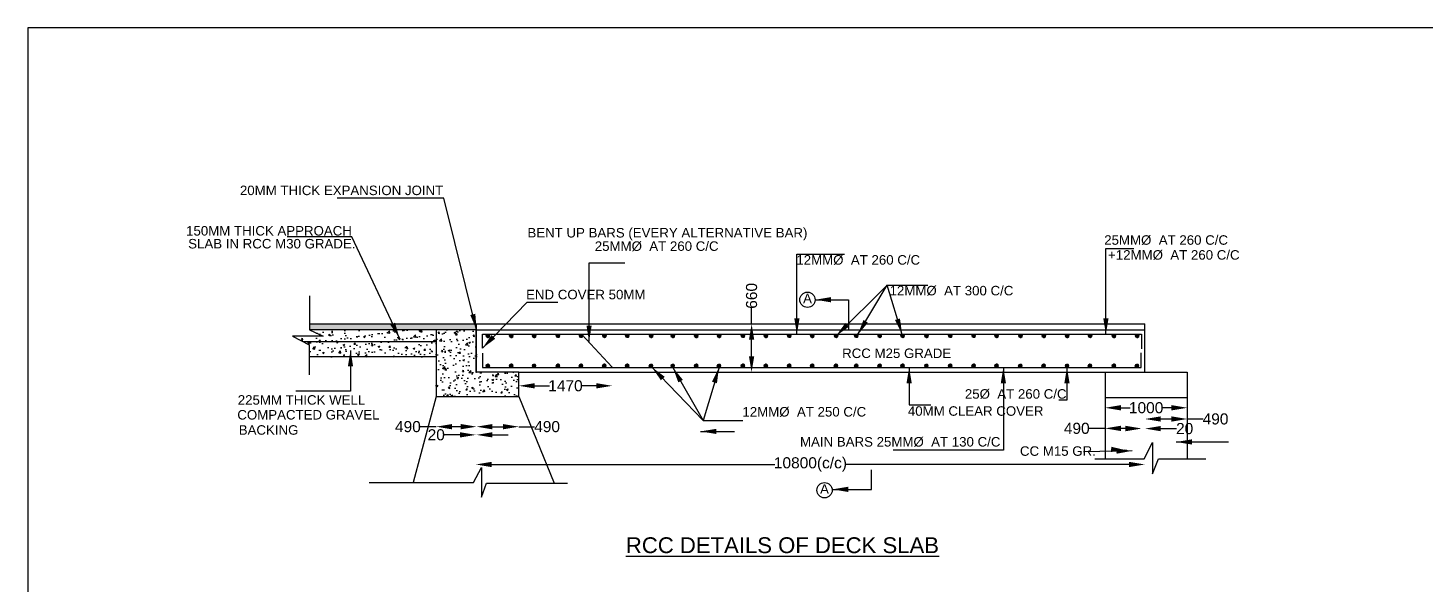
# Model space of a CAD drawing. Header units: millimetres. Extents: x 65995 to 79554, y 3196 to 12413.
# Drawn here: x 65996 to 74833, y 8896 to 12413 of the extents above; entities that cross this region are included whole.
import ezdxf

# ---------------------------------------------------------------- set-up
doc = ezdxf.new("R2010")
doc.units = ezdxf.units.MM
doc.header["$MEASUREMENT"] = 0
doc.layers.add('DRAWING', color=7, linetype='Continuous')
doc.layers.add('TEXT', color=7, linetype='Continuous')
doc.styles.get("Standard").update_dxf_attribs({"font": 'arial.ttf'})
doc.dimstyles.get("Standard").update_dxf_attribs({"dimtxt": 70, "dimasz": 100, "dimexe": 0.18, "dimexo": 0.0625, "dimgap": 0.09, "dimtad": 0, "dimdec": 0, "dimzin": 0, "dimdsep": 46, "dimtxsty": 'Standard', "dimcen": 0.09, "dimse1": 1, "dimse2": 1, "dimadec": 0, "dimazin": 0, "dimtfac": 1, "dimtdec": 0, "dimtofl": 0, "dimtmove": 0, "dimatfit": 3, "dimfxl": 1, "dimtolj": 1, "dimtzin": 0, "dimarcsym": 0})
pattern_1 = [(50.1412, (0, 0), (110.63112, -9.4043), [11.56564, -127.222]), (355.1412, (0, 0), (-21.68243, 115.94133), [9.25251, -101.7776]), (100.5926, (9.22, -0.78), (88.94877, 106.53697), [9.82928, -108.12207]), (46.3254, (-0.08, 30.84), (164.64004, -25.11877), [17.34846, -190.833]), (96.7768, (13.64, 28.75), (143.7623, 150.572), [14.7439, -162.18308]), (351.3254, (-0.08, 30.84), (143.76217, 150.5721), [13.87876, -152.6664]), (21.1412, (15.36, 23.17), (92.20087, -61.86022), [11.56564, -127.222]), (326.1412, (15.36, 23.17), (37.24559, 111.91643), [9.25251, -101.7776]), (71.5926, (23.05, 18.01), (129.4465, 50.05611), [9.82928, -108.12207]), (37.6412, (0, 0), (1.748634, 51.339525), [0, -100.543937, 0, -103.31969, 0, -102.163126]), (7.6412, (0, 0), (40.41754, 60.921428), [0, -58.907644, 0, -98.23081, 0, -38.937644]), (327.6412, (-34.39, -0.085), (82.328275, -3.275268), [0, -38.55212, 0, -120.282624, 0, -159.60579]), (317.6412, (-49.81, -0.12), (89.89394, 15.658626), [0, -50.11776, 0, -79.88, 0, -113.34324])]

# ---------------------------------------------------------------- blocks, each defined once
blk = doc.blocks.new('*D4')
at = {"layer": 'Defpoints', "color": 0, "transparency": 16777216}
for p in [(70570.2, 10544.3), (70570.2, 10544.3), (70570.2, 10240)]:
    blk.add_point(p, dxfattribs=at)
at = {"layer": 'DRAWING', "color": 0, "lineweight": -2, "transparency": 16777216}
for p, q in [((70570.2, 10544.3), (70570.2, 10644.3)), ((70570.2, 10340), (70570.2, 10444.3))]:
    blk.add_line(p, q, dxfattribs=at)
at = {"layer": 'DRAWING', "color": 0, "transparency": 16777216}
for points in [[(70553.5, 10444.3), (70586.8, 10444.3), (70570.2, 10544.3)], [(70553.5, 10340), (70586.8, 10340), (70570.2, 10240)]]:
    blk.add_solid(points, dxfattribs=at)
at = {"layer": 'DRAWING', "color": 0, "transparency": 16777216, "insert": (70570.2, 10721.8), "char_height": 70, "attachment_point": 5, "rotation": 90}
blk.add_mtext('\\A1;660', dxfattribs=at)
blk = doc.blocks.new('*D5')
at = {"layer": 'Defpoints', "color": 0, "transparency": 16777216}
for p in [(69688.5, 10271.4), (69098.9, 10163.6), (69688.5, 10153.7)]:
    blk.add_point(p, dxfattribs=at)
at = {"layer": 'DRAWING', "color": 0, "lineweight": -2, "transparency": 16777216}
for p, q in [((69198.9, 10153.7), (69292.5, 10153.7)), ((69588.5, 10153.7), (69494.9, 10153.7))]:
    blk.add_line(p, q, dxfattribs=at)
at = {"layer": 'DRAWING', "color": 0, "transparency": 16777216}
for points in [[(69198.9, 10170.4), (69198.9, 10137.1), (69098.9, 10153.7)], [(69588.5, 10170.4), (69588.5, 10137.1), (69688.5, 10153.7)]]:
    blk.add_solid(points, dxfattribs=at)
at = {"layer": 'DRAWING', "color": 0, "transparency": 16777216, "insert": (69393.7, 10153.7), "char_height": 70, "attachment_point": 5}
blk.add_mtext('\\A1;1470', dxfattribs=at)
blk = doc.blocks.new('*D6')
at = {"layer": 'Defpoints', "color": 0, "transparency": 16777216}
for p in [(68832, 10240), (69098.9, 10240), (69098.9, 9895.6)]:
    blk.add_point(p, dxfattribs=at)
at = {"layer": 'DRAWING', "color": 0, "lineweight": -2, "transparency": 16777216}
for p, q in [((68932, 9895.6), (68998.9, 9895.6)), ((69098.9, 9895.6), (69198.9, 9895.6))]:
    blk.add_line(p, q, dxfattribs=at)
at = {"layer": 'DRAWING', "color": 0, "transparency": 16777216}
for points in [[(68932, 9912.3), (68932, 9878.9), (68832, 9895.6)], [(68998.9, 9912.3), (68998.9, 9878.9), (69098.9, 9895.6)]]:
    blk.add_solid(points, dxfattribs=at)
at = {"layer": 'DRAWING', "color": 0, "transparency": 16777216, "insert": (69277.6, 9895.6), "char_height": 70, "attachment_point": 5}
blk.add_mtext('\\A1;490', dxfattribs=at)
blk = doc.blocks.new('*D7')
at = {"layer": 'Defpoints', "color": 0, "transparency": 16777216}
for p in [(68576.6, 10087.2), (68576.6, 9895.6), (68832, 9895.6)]:
    blk.add_point(p, dxfattribs=at)
at = {"layer": 'DRAWING', "color": 0, "lineweight": -2, "transparency": 16777216}
for p, q in [((68576.6, 9895.6), (68476.6, 9895.6)), ((68732, 9895.6), (68676.6, 9895.6))]:
    blk.add_line(p, q, dxfattribs=at)
at = {"layer": 'DRAWING', "color": 0, "transparency": 16777216}
for points in [[(68676.6, 9912.3), (68676.6, 9878.9), (68576.6, 9895.6)], [(68732, 9912.3), (68732, 9878.9), (68832, 9895.6)]]:
    blk.add_solid(points, dxfattribs=at)
at = {"layer": 'DRAWING', "color": 0, "transparency": 16777216, "insert": (68397.9, 9895.6), "char_height": 70, "attachment_point": 5}
blk.add_mtext('\\A1;490', dxfattribs=at)
blk = doc.blocks.new('*D8')
at = {"layer": 'Defpoints', "color": 0, "transparency": 16777216}
for p in [(68827.6, 10247.6), (68832, 10247.6), (68827.6, 9844)]:
    blk.add_point(p, dxfattribs=at)
at = {"layer": 'DRAWING', "color": 0, "lineweight": -2, "transparency": 16777216}
for p, q in [((68727.6, 9844), (68627.6, 9844)), ((68932, 9844), (69032, 9844))]:
    blk.add_line(p, q, dxfattribs=at)
at = {"layer": 'DRAWING', "color": 0, "transparency": 16777216}
for points in [[(68727.6, 9860.7), (68727.6, 9827.4), (68827.6, 9844)], [(68932, 9860.7), (68932, 9827.4), (68832, 9844)]]:
    blk.add_solid(points, dxfattribs=at)
at = {"layer": 'DRAWING', "color": 0, "transparency": 16777216, "insert": (68576.9, 9844), "char_height": 70, "attachment_point": 5}
blk.add_mtext('\\A1;20', dxfattribs=at)
blk = doc.blocks.new('*D9')
at = {"layer": 'Defpoints', "color": 0, "transparency": 16777216}
for p in [(73323.8, 10015), (72804, 9966.7), (73323.8, 9966.1)]:
    blk.add_point(p, dxfattribs=at)
at = {"layer": 'DRAWING', "color": 0, "lineweight": -2, "transparency": 16777216}
for p, q in [((72904, 10015), (72962.7, 10015)), ((73223.8, 10015), (73165.1, 10015))]:
    blk.add_line(p, q, dxfattribs=at)
at = {"layer": 'DRAWING', "color": 0, "transparency": 16777216}
for points in [[(72904, 10031.6), (72904, 9998.3), (72804, 10015)], [(73223.8, 10031.6), (73223.8, 9998.3), (73323.8, 10015)]]:
    blk.add_solid(points, dxfattribs=at)
at = {"layer": 'DRAWING', "color": 0, "transparency": 16777216, "insert": (73063.9, 10015), "char_height": 70, "attachment_point": 5}
blk.add_mtext('\\A1;1000', dxfattribs=at)
blk = doc.blocks.new('*D10')
at = {"layer": 'Defpoints', "color": 0, "transparency": 16777216}
for p in [(73032.9, 10270.3), (72804, 10240), (72804, 9884.7)]:
    blk.add_point(p, dxfattribs=at)
at = {"layer": 'DRAWING', "color": 0, "lineweight": -2, "transparency": 16777216}
for p, q in [((72804, 9884.7), (72704, 9884.7)), ((72932.9, 9884.7), (72904, 9884.7))]:
    blk.add_line(p, q, dxfattribs=at)
at = {"layer": 'DRAWING', "color": 0, "transparency": 16777216}
for points in [[(72904, 9901.4), (72904, 9868), (72804, 9884.7)], [(72932.9, 9901.4), (72932.9, 9868), (73032.9, 9884.7)]]:
    blk.add_solid(points, dxfattribs=at)
at = {"layer": 'DRAWING', "color": 0, "transparency": 16777216, "insert": (72625.3, 9884.7), "char_height": 70, "attachment_point": 5}
blk.add_mtext('\\A1;490', dxfattribs=at)
blk = doc.blocks.new('*D11')
at = {"layer": 'Defpoints', "color": 0, "transparency": 16777216}
for p in [(73056.5, 10240), (73323.8, 10240), (73323.8, 9944.2)]:
    blk.add_point(p, dxfattribs=at)
at = {"layer": 'DRAWING', "color": 0, "lineweight": -2, "transparency": 16777216}
for p, q in [((73156.5, 9944.2), (73223.8, 9944.2)), ((73323.8, 9944.2), (73423.8, 9944.2))]:
    blk.add_line(p, q, dxfattribs=at)
at = {"layer": 'DRAWING', "color": 0, "transparency": 16777216}
for points in [[(73156.5, 9960.8), (73156.5, 9927.5), (73056.5, 9944.2)], [(73223.8, 9960.8), (73223.8, 9927.5), (73323.8, 9944.2)]]:
    blk.add_solid(points, dxfattribs=at)
at = {"layer": 'DRAWING', "color": 0, "transparency": 16777216, "insert": (73502.5, 9944.2), "char_height": 70, "attachment_point": 5}
blk.add_mtext('\\A1;490', dxfattribs=at)
blk = doc.blocks.new('*D12')
at = {"layer": 'Defpoints', "color": 0, "transparency": 16777216}
for p in [(73032.9, 10270.3), (73056.5, 10270.3), (73056.5, 9883.4)]:
    blk.add_point(p, dxfattribs=at)
at = {"layer": 'DRAWING', "color": 0, "lineweight": -2, "transparency": 16777216}
for p, q in [((72932.9, 9883.4), (72832.9, 9883.4)), ((73156.5, 9883.4), (73256.5, 9883.4))]:
    blk.add_line(p, q, dxfattribs=at)
at = {"layer": 'DRAWING', "color": 0, "transparency": 16777216}
for points in [[(72932.9, 9900.1), (72932.9, 9866.7), (73032.9, 9883.4)], [(73156.5, 9900.1), (73156.5, 9866.7), (73056.5, 9883.4)]]:
    blk.add_solid(points, dxfattribs=at)
at = {"layer": 'DRAWING', "color": 0, "transparency": 16777216, "insert": (73307.2, 9883.4), "char_height": 70, "attachment_point": 5}
blk.add_mtext('\\A1;20', dxfattribs=at)
blk = doc.blocks.new('*D13')
at = {"layer": 'Defpoints', "color": 0, "transparency": 16777216}
for p in [(68827.6, 9844), (73056.5, 9883.4), (73056.5, 9657)]:
    blk.add_point(p, dxfattribs=at)
at = {"layer": 'DRAWING', "color": 0, "lineweight": -2, "transparency": 16777216}
for p, q in [((68927.6, 9657), (70718, 9657)), ((72956.5, 9657), (71166.1, 9657))]:
    blk.add_line(p, q, dxfattribs=at)
at = {"layer": 'DRAWING', "color": 0, "transparency": 16777216}
for points in [[(68927.6, 9673.6), (68927.6, 9640.3), (68827.6, 9657)], [(72956.5, 9673.6), (72956.5, 9640.3), (73056.5, 9657)]]:
    blk.add_solid(points, dxfattribs=at)
at = {"layer": 'DRAWING', "color": 0, "transparency": 16777216, "insert": (70942, 9657), "char_height": 70, "attachment_point": 5}
blk.add_mtext('\\A1;10800(c/c)', dxfattribs=at)

msp = doc.modelspace()

# ---------------------------------------------------------------- hatches: boundary and pattern name
at = {"layer": 'DRAWING'}
h = msp.add_hatch(dxfattribs=at)
h.set_pattern_fill('AR-SAND', color=256, scale=10, style=0)
h.set_pattern_definition([(37.5, (0, 0), (-0.6299336, 19.2682377), [0, -15.2, 0, -17, 0, -16.25]), (7.5, (0, 0), (17.697767, 28.221461), [0, -8.2, 0, -13.7, 0, -5.25]), (327.5, (-12.3, 0), (31.1414186, 0.0565905), [0, -5, 0, -18, 0, -23.5]), (317.5, (-12.3, 0), (30.061266, 8.776756), [0, -2.5, 0, -11.8, 0, -13.5])])
h.paths.add_polyline_path([(68832, 10544.3), (67776.4, 10544.3), (67776.6, 10507.8), (68576.6, 10507.8), (68832, 10507.8)])
at = {"layer": 'DRAWING', "ltscale": 0.4}
h = msp.add_hatch(dxfattribs=at)
h.set_pattern_fill('AR-CONC', color=256, scale=15.420849, angle=0.1412, style=0)
h.set_pattern_definition(pattern_1)
h.paths.add_polyline_path([(68576.6, 10507.8), (67776.6, 10507.8), (67861.4, 10466.8), (67669.1, 10466.8), (67738.3, 10430.8), (68576.6, 10430.8)])
h.paths.add_polyline_path([(68576.6, 10430.8), (67738.3, 10430.8), (67772.9, 10412.8), (67772.9, 10335.8), (68576.6, 10335.8)])
h = msp.add_hatch(dxfattribs=at)
h.set_pattern_fill('AR-CONC', color=256, scale=15.420849, angle=0.1412, style=0)
h.set_pattern_definition(pattern_1)
h.paths.add_polyline_path([(68832, 10507.8), (68576.6, 10507.8), (68576.6, 10087.2), (69098.9, 10087.2), (69098.9, 10240), (68832, 10240)])
at = {"layer": 'DRAWING'}
h = msp.add_hatch(dxfattribs=at)
h.set_pattern_fill('ANSI31', color=256, style=0)
h.set_pattern_definition([(45, (15617.8388, -152.73044), (-0.08838834765, 0.08838834765), [])])
h.paths.add_polyline_path([(68913.5, 10468.6, 0.409166), (68903.2, 10479.1), (68902.9, 10479.1, 0.409166), (68892.6, 10468.6, 1)])
h = msp.add_hatch(dxfattribs=at)
h.set_pattern_fill('ANSI31', color=256, style=0)
h.set_pattern_definition([(45, (15765.63426, -152.73044), (-0.08838834765, 0.08838834765), [])])
h.paths.add_polyline_path([(69061.3, 10468.6, 0.409166), (69051, 10479.1), (69050.7, 10479.1, 0.409166), (69040.4, 10468.6, 1)])
h = msp.add_hatch(dxfattribs=at)
h.set_pattern_fill('ANSI31', color=256, style=0)
h.set_pattern_definition([(45, (15910.45261, -152.73044), (-0.08838834765, 0.08838834765), [])])
h.paths.add_polyline_path([(69206.1, 10468.6, 0.409166), (69195.9, 10479.1), (69195.5, 10479.1, 0.409166), (69185.2, 10468.6, 1)])
h = msp.add_hatch(dxfattribs=at)
h.set_pattern_fill('ANSI31', color=256, style=0)
h.set_pattern_definition([(45, (16061.14363, -152.73044), (-0.08838834765, 0.08838834765), [])])
h.paths.add_polyline_path([(69356.8, 10468.6, 0.409166), (69346.5, 10479.1), (69346.2, 10479.1, 0.409166), (69335.9, 10468.6, 1)])
h = msp.add_hatch(dxfattribs=at)
h.set_pattern_fill('ANSI31', color=256, style=0)
h.set_pattern_definition([(45, (16206.55798, -152.73044), (-0.08838834765, 0.08838834765), [])])
h.paths.add_polyline_path([(69502.2, 10468.6, 0.409166), (69492, 10479.1), (69491.6, 10479.1, 0.409166), (69481.3, 10468.6, 1)])
h = msp.add_hatch(dxfattribs=at)
h.set_pattern_fill('ANSI31', color=256, style=0)
h.set_pattern_definition([(45, (16354.35344, -152.73044), (-0.08838834765, 0.08838834765), [])])
h.paths.add_polyline_path([(69650, 10468.6, 0.409166), (69639.8, 10479.1), (69639.4, 10479.1, 0.409166), (69629.1, 10468.6, 1)])
h = msp.add_hatch(dxfattribs=at)
h.set_pattern_fill('ANSI31', color=256, style=0)
h.set_pattern_definition([(45, (16499.17179, -152.73044), (-0.08838834765, 0.08838834765), [])])
h.paths.add_polyline_path([(69794.8, 10468.6, 0.409166), (69784.6, 10479.1), (69784.2, 10479.1, 0.409166), (69774, 10468.6, 1)])
h = msp.add_hatch(dxfattribs=at)
h.set_pattern_fill('ANSI31', color=256, style=0)
h.set_pattern_definition([(45, (16649.86281, -152.73044), (-0.08838834765, 0.08838834765), [])])
h.paths.add_polyline_path([(69945.5, 10468.6, 0.409166), (69935.3, 10479.1), (69934.9, 10479.1, 0.409166), (69924.7, 10468.6, 1)])
h = msp.add_hatch(dxfattribs=at)
h.set_pattern_fill('ANSI31', color=256, style=0)
h.set_pattern_definition([(45, (16787.02609, -152.73044), (-0.08838834765, 0.08838834765), [])])
h.paths.add_polyline_path([(70082.7, 10468.6, 0.409166), (70072.4, 10479.1), (70072.1, 10479.1, 0.409166), (70061.8, 10468.6, 1)])
h = msp.add_hatch(dxfattribs=at)
h.set_pattern_fill('ANSI31', color=256, style=0)
h.set_pattern_definition([(45, (16934.82155, -152.73044), (-0.08838834765, 0.08838834765), [])])
h.paths.add_polyline_path([(70230.5, 10468.6, 0.409166), (70220.2, 10479.1), (70219.9, 10479.1, 0.409166), (70209.6, 10468.6, 1)])
h = msp.add_hatch(dxfattribs=at)
h.set_pattern_fill('ANSI31', color=256, style=0)
h.set_pattern_definition([(45, (17079.6399, -152.73044), (-0.08838834765, 0.08838834765), [])])
h.paths.add_polyline_path([(70375.3, 10468.6, 0.409166), (70365, 10479.1), (70364.7, 10479.1, 0.409166), (70354.4, 10468.6, 1)])
h = msp.add_hatch(dxfattribs=at)
h.set_pattern_fill('ANSI31', color=256, style=0)
h.set_pattern_definition([(45, (17230.33092, -152.73044), (-0.08838834765, 0.08838834765), [])])
h.paths.add_polyline_path([(70526, 10468.6, 0.409166), (70515.7, 10479.1), (70515.4, 10479.1, 0.409166), (70505.1, 10468.6, 1)])
h = msp.add_hatch(dxfattribs=at)
h.set_pattern_fill('ANSI31', color=256, style=0)
h.set_pattern_definition([(45, (17375.45821, -152.73044), (-0.08838834765, 0.08838834765), [])])
h.paths.add_polyline_path([(70671.1, 10468.6, 0.409166), (70660.9, 10479.1), (70660.5, 10479.1, 0.409166), (70650.2, 10468.6, 1)])
h = msp.add_hatch(dxfattribs=at)
h.set_pattern_fill('ANSI31', color=256, style=0)
h.set_pattern_definition([(45, (17523.25367, -152.73044), (-0.08838834765, 0.08838834765), [])])
h.paths.add_polyline_path([(70818.9, 10468.6, 0.409166), (70808.7, 10479.1), (70808.3, 10479.1, 0.409166), (70798, 10468.6, 1)])
h = msp.add_hatch(dxfattribs=at)
h.set_pattern_fill('ANSI31', color=256, style=0)
h.set_pattern_definition([(45, (17668.07202, -152.73044), (-0.08838834765, 0.08838834765), [])])
h.paths.add_polyline_path([(70963.7, 10468.6, 0.409166), (70953.5, 10479.1), (70953.1, 10479.1, 0.409166), (70942.9, 10468.6, 1)])
h = msp.add_hatch(dxfattribs=at)
h.set_pattern_fill('ANSI31', color=256, style=0)
h.set_pattern_definition([(45, (17818.76304, -152.73044), (-0.08838834765, 0.08838834765), [])])
h.paths.add_polyline_path([(71114.4, 10468.6, 0.409166), (71104.2, 10479.1), (71103.8, 10479.1, 0.409166), (71093.6, 10468.6, 1)])
h = msp.add_hatch(dxfattribs=at)
h.set_pattern_fill('ANSI31', color=256, style=0)
h.set_pattern_definition([(45, (17946.80129, -152.73044), (-0.08838834765, 0.08838834765), [])])
h.paths.add_polyline_path([(71242.5, 10468.6, 0.409166), (71232.2, 10479.1), (71231.8, 10479.1, 0.409166), (71221.6, 10468.6, 1)])
h = msp.add_hatch(dxfattribs=at)
h.set_pattern_fill('ANSI31', color=256, style=0)
h.set_pattern_definition([(45, (18094.59675, -152.73044), (-0.08838834765, 0.08838834765), [])])
h.paths.add_polyline_path([(71390.3, 10468.6, 0.409166), (71380, 10479.1), (71379.6, 10479.1, 0.409166), (71369.4, 10468.6, 1)])
h = msp.add_hatch(dxfattribs=at)
h.set_pattern_fill('ANSI31', color=256, style=0)
h.set_pattern_definition([(45, (18239.4151, -152.73044), (-0.08838834765, 0.08838834765), [])])
h.paths.add_polyline_path([(71535.1, 10468.6, 0.409166), (71524.8, 10479.1), (71524.5, 10479.1, 0.409166), (71514.2, 10468.6, 1)])
h = msp.add_hatch(dxfattribs=at)
h.set_pattern_fill('ANSI31', color=256, style=0)
h.set_pattern_definition([(45, (18390.10612, -152.73044), (-0.08838834765, 0.08838834765), [])])
h.paths.add_polyline_path([(71685.8, 10468.6, 0.409166), (71675.5, 10479.1), (71675.1, 10479.1, 0.409166), (71664.9, 10468.6, 1)])
h = msp.add_hatch(dxfattribs=at)
h.set_pattern_fill('ANSI31', color=256, style=0)
h.set_pattern_definition([(45, (18540.86242, -152.73044), (-0.08838834765, 0.08838834765), [])])
h.paths.add_polyline_path([(71836.5, 10468.6, 0.409166), (71826.3, 10479.1), (71825.9, 10479.1, 0.409166), (71815.7, 10468.6, 1)])
h = msp.add_hatch(dxfattribs=at)
h.set_pattern_fill('ANSI31', color=256, style=0)
h.set_pattern_definition([(45, (18688.65788, -152.73044), (-0.08838834765, 0.08838834765), [])])
h.paths.add_polyline_path([(71984.3, 10468.6, 0.409166), (71974.1, 10479.1), (71973.7, 10479.1, 0.409166), (71963.4, 10468.6, 1)])
h = msp.add_hatch(dxfattribs=at)
h.set_pattern_fill('ANSI31', color=256, style=0)
h.set_pattern_definition([(45, (18833.47623, -152.73044), (-0.08838834765, 0.08838834765), [])])
h.paths.add_polyline_path([(72129.1, 10468.6, 0.409166), (72118.9, 10479.1), (72118.5, 10479.1, 0.409166), (72108.3, 10468.6, 1)])
h = msp.add_hatch(dxfattribs=at)
h.set_pattern_fill('ANSI31', color=256, style=0)
h.set_pattern_definition([(45, (18984.16725, -152.73044), (-0.08838834765, 0.08838834765), [])])
h.paths.add_polyline_path([(72279.8, 10468.6, 0.409166), (72269.6, 10479.1), (72269.2, 10479.1, 0.409166), (72259, 10468.6, 1)])
h = msp.add_hatch(dxfattribs=at)
h.set_pattern_fill('ANSI31', color=256, style=0)
h.set_pattern_definition([(45, (19131.51314, -152.73044), (-0.08838834765, 0.08838834765), [])])
h.paths.add_polyline_path([(72427.2, 10468.6, 0.409166), (72416.9, 10479.1), (72416.6, 10479.1, 0.409166), (72406.3, 10468.6, 1)])
h = msp.add_hatch(dxfattribs=at)
h.set_pattern_fill('ANSI31', color=256, style=0)
h.set_pattern_definition([(45, (19279.3086, -152.73044), (-0.08838834765, 0.08838834765), [])])
h.paths.add_polyline_path([(72575, 10468.6, 0.409166), (72564.7, 10479.1), (72564.4, 10479.1, 0.409166), (72554.1, 10468.6, 1)])
h = msp.add_hatch(dxfattribs=at)
h.set_pattern_fill('ANSI31', color=256, style=0)
h.set_pattern_definition([(45, (19424.12695, -152.73044), (-0.08838834765, 0.08838834765), [])])
h.paths.add_polyline_path([(72719.8, 10468.6, 0.409166), (72709.5, 10479.1), (72709.2, 10479.1, 0.409166), (72698.9, 10468.6, 1)])
h = msp.add_hatch(dxfattribs=at)
h.set_pattern_fill('ANSI31', color=256, style=0)
h.set_pattern_definition([(45, (19574.81797, -152.73044), (-0.08838834765, 0.08838834765), [])])
h.paths.add_polyline_path([(72870.5, 10468.6, 0.409166), (72860.2, 10479.1), (72859.9, 10479.1, 0.409166), (72849.6, 10468.6, 1)])
h = msp.add_hatch(dxfattribs=at)
h.set_pattern_fill('ANSI31', color=256, style=0)
h.set_pattern_definition([(45, (19721.63991, -152.73044), (-0.08838834765, 0.08838834765), [])])
h.paths.add_polyline_path([(73017.3, 10468.6, 0.409166), (73007, 10479.1), (73006.7, 10479.1, 0.409166), (72996.4, 10468.6, 1)])
h = msp.add_hatch(dxfattribs=at)
h.set_pattern_fill('ANSI31', color=256, style=0)
h.set_pattern_definition([(315, (15616.9722, 20902.05996), (-0.08838834765, -0.08838834765), [])])
h.paths.add_polyline_path([(68891.8, 10280.7, 0.409166), (68902, 10270.3), (68902.4, 10270.3, 0.409166), (68912.6, 10280.7, 1)])
h = msp.add_hatch(dxfattribs=at)
h.set_pattern_fill('ANSI31', color=256, style=0)
h.set_pattern_definition([(315, (15764.76766, 20902.05996), (-0.08838834765, -0.08838834765), [])])
h.paths.add_polyline_path([(69060.4, 10280.7, -0.409166), (69050.2, 10270.3), (69049.8, 10270.3, -0.409166), (69039.6, 10280.7, -1)])
h = msp.add_hatch(dxfattribs=at)
h.set_pattern_fill('ANSI31', color=256, style=0)
h.set_pattern_definition([(315, (15909.58601, 20902.05996), (-0.08838834765, -0.08838834765), [])])
h.paths.add_polyline_path([(69205.2, 10280.7, -0.409166), (69195, 10270.3), (69194.6, 10270.3, -0.409166), (69184.4, 10280.7, -1)])
h = msp.add_hatch(dxfattribs=at)
h.set_pattern_fill('ANSI31', color=256, style=0)
h.set_pattern_definition([(315, (16060.27703, 20902.05996), (-0.08838834765, -0.08838834765), [])])
h.paths.add_polyline_path([(69355.9, 10280.7, -0.409166), (69345.7, 10270.3), (69345.3, 10270.3, -0.409166), (69335.1, 10280.7, -1)])
h = msp.add_hatch(dxfattribs=at)
h.set_pattern_fill('ANSI31', color=256, style=0)
h.set_pattern_definition([(315, (16205.69138, 20902.05996), (-0.08838834765, -0.08838834765), [])])
h.paths.add_polyline_path([(69501.3, 10280.7, -0.409166), (69491.1, 10270.3), (69490.7, 10270.3, -0.409166), (69480.5, 10280.7, -1)])
h = msp.add_hatch(dxfattribs=at)
h.set_pattern_fill('ANSI31', color=256, style=0)
h.set_pattern_definition([(315, (16353.48684, 20902.05996), (-0.08838834765, -0.08838834765), [])])
h.paths.add_polyline_path([(69649.1, 10280.7, -0.409166), (69638.9, 10270.3), (69638.5, 10270.3, -0.409166), (69628.3, 10280.7, -1)])
h = msp.add_hatch(dxfattribs=at)
h.set_pattern_fill('ANSI31', color=256, style=0)
h.set_pattern_definition([(315, (16498.30519, 20902.05996), (-0.08838834765, -0.08838834765), [])])
h.paths.add_polyline_path([(69794, 10280.7, -0.409166), (69783.7, 10270.3), (69783.3, 10270.3, -0.409166), (69773.1, 10280.7, -1)])
h = msp.add_hatch(dxfattribs=at)
h.set_pattern_fill('ANSI31', color=256, style=0)
h.set_pattern_definition([(315, (16648.99621, 20902.05996), (-0.08838834765, -0.08838834765), [])])
h.paths.add_polyline_path([(69944.7, 10280.7, -0.409166), (69934.4, 10270.3), (69934, 10270.3, -0.409166), (69923.8, 10280.7, -1)])
h = msp.add_hatch(dxfattribs=at)
h.set_pattern_fill('ANSI31', color=256, style=0)
h.set_pattern_definition([(315, (16786.15949, 20902.05996), (-0.08838834765, -0.08838834765), [])])
h.paths.add_polyline_path([(70081.8, 10280.7, -0.409166), (70071.6, 10270.3), (70071.2, 10270.3, -0.409166), (70060.9, 10280.7, -1)])
h = msp.add_hatch(dxfattribs=at)
h.set_pattern_fill('ANSI31', color=256, style=0)
h.set_pattern_definition([(315, (16933.95495, 20902.05996), (-0.08838834765, -0.08838834765), [])])
h.paths.add_polyline_path([(70229.6, 10280.7, -0.409166), (70219.4, 10270.3), (70219, 10270.3, -0.409166), (70208.7, 10280.7, -1)])
h = msp.add_hatch(dxfattribs=at)
h.set_pattern_fill('ANSI31', color=256, style=0)
h.set_pattern_definition([(315, (17078.7733, 20902.05996), (-0.08838834765, -0.08838834765), [])])
h.paths.add_polyline_path([(70374.4, 10280.7, -0.409166), (70364.2, 10270.3), (70363.8, 10270.3, -0.409166), (70353.6, 10280.7, -1)])
h = msp.add_hatch(dxfattribs=at)
h.set_pattern_fill('ANSI31', color=256, style=0)
h.set_pattern_definition([(315, (17229.46432, 20902.05996), (-0.08838834765, -0.08838834765), [])])
h.paths.add_polyline_path([(70525.1, 10280.7, -0.409166), (70514.9, 10270.3), (70514.5, 10270.3, -0.409166), (70504.3, 10280.7, -1)])
h = msp.add_hatch(dxfattribs=at)
h.set_pattern_fill('ANSI31', color=256, style=0)
h.set_pattern_definition([(315, (17374.59162, 20902.05996), (-0.08838834765, -0.08838834765), [])])
h.paths.add_polyline_path([(70670.2, 10280.7, -0.409166), (70660, 10270.3), (70659.6, 10270.3, -0.409166), (70649.4, 10280.7, -1)])
h = msp.add_hatch(dxfattribs=at)
h.set_pattern_fill('ANSI31', color=256, style=0)
h.set_pattern_definition([(315, (17522.38707, 20902.05996), (-0.08838834765, -0.08838834765), [])])
h.paths.add_polyline_path([(70818, 10280.7, -0.409166), (70807.8, 10270.3), (70807.4, 10270.3, -0.409166), (70797.2, 10280.7, -1)])
h = msp.add_hatch(dxfattribs=at)
h.set_pattern_fill('ANSI31', color=256, style=0)
h.set_pattern_definition([(315, (17667.20542, 20902.05996), (-0.08838834765, -0.08838834765), [])])
h.paths.add_polyline_path([(70962.9, 10280.7, -0.409166), (70952.6, 10270.3), (70952.2, 10270.3, -0.409166), (70942, 10280.7, -1)])
h = msp.add_hatch(dxfattribs=at)
h.set_pattern_fill('ANSI31', color=256, style=0)
h.set_pattern_definition([(315, (17817.89645, 20902.05996), (-0.08838834765, -0.08838834765), [])])
h.paths.add_polyline_path([(71113.6, 10280.7, -0.409166), (71103.3, 10270.3), (71102.9, 10270.3, -0.409166), (71092.7, 10280.7, -1)])
h = msp.add_hatch(dxfattribs=at)
h.set_pattern_fill('ANSI31', color=256, style=0)
h.set_pattern_definition([(315, (17945.9347, 20902.05996), (-0.08838834765, -0.08838834765), [])])
h.paths.add_polyline_path([(71241.6, 10280.7, -0.409166), (71231.3, 10270.3), (71231, 10270.3, -0.409166), (71220.7, 10280.7, -1)])
h = msp.add_hatch(dxfattribs=at)
h.set_pattern_fill('ANSI31', color=256, style=0)
h.set_pattern_definition([(315, (18093.73015, 20902.05996), (-0.08838834765, -0.08838834765), [])])
h.paths.add_polyline_path([(71389.4, 10280.7, -0.409166), (71379.1, 10270.3), (71378.8, 10270.3, -0.409166), (71368.5, 10280.7, -1)])
h = msp.add_hatch(dxfattribs=at)
h.set_pattern_fill('ANSI31', color=256, style=0)
h.set_pattern_definition([(315, (18238.5485, 20902.05996), (-0.08838834765, -0.08838834765), [])])
h.paths.add_polyline_path([(71534.2, 10280.7, -0.409166), (71524, 10270.3), (71523.6, 10270.3, -0.409166), (71513.3, 10280.7, -1)])
h = msp.add_hatch(dxfattribs=at)
h.set_pattern_fill('ANSI31', color=256, style=0)
h.set_pattern_definition([(315, (18389.23952, 20902.05996), (-0.08838834765, -0.08838834765), [])])
h.paths.add_polyline_path([(71684.9, 10280.7, -0.409166), (71674.6, 10270.3), (71674.3, 10270.3, -0.409166), (71664, 10280.7, -1)])
h = msp.add_hatch(dxfattribs=at)
h.set_pattern_fill('ANSI31', color=256, style=0)
h.set_pattern_definition([(315, (18539.99582, 20902.05996), (-0.08838834765, -0.08838834765), [])])
h.paths.add_polyline_path([(71835.7, 10280.7, -0.409166), (71825.4, 10270.3), (71825, 10270.3, -0.409166), (71814.8, 10280.7, -1)])
h = msp.add_hatch(dxfattribs=at)
h.set_pattern_fill('ANSI31', color=256, style=0)
h.set_pattern_definition([(315, (18687.79128, 20902.05996), (-0.08838834765, -0.08838834765), [])])
h.paths.add_polyline_path([(71983.4, 10280.7, -0.409166), (71973.2, 10270.3), (71972.8, 10270.3, -0.409166), (71962.6, 10280.7, -1)])
h = msp.add_hatch(dxfattribs=at)
h.set_pattern_fill('ANSI31', color=256, style=0)
h.set_pattern_definition([(315, (18832.60963, 20902.05996), (-0.08838834765, -0.08838834765), [])])
h.paths.add_polyline_path([(72128.3, 10280.7, -0.409166), (72118, 10270.3), (72117.7, 10270.3, -0.409166), (72107.4, 10280.7, -1)])
h = msp.add_hatch(dxfattribs=at)
h.set_pattern_fill('ANSI31', color=256, style=0)
h.set_pattern_definition([(315, (18983.30065, 20902.05996), (-0.08838834765, -0.08838834765), [])])
h.paths.add_polyline_path([(72279, 10280.7, -0.409166), (72268.7, 10270.3), (72268.3, 10270.3, -0.409166), (72258.1, 10280.7, -1)])
h = msp.add_hatch(dxfattribs=at)
h.set_pattern_fill('ANSI31', color=256, style=0)
h.set_pattern_definition([(315, (19130.64654, 20902.05996), (-0.08838834765, -0.08838834765), [])])
h.paths.add_polyline_path([(72426.3, 10280.7, -0.409166), (72416, 10270.3), (72415.7, 10270.3, -0.409166), (72405.4, 10280.7, -1)])
h = msp.add_hatch(dxfattribs=at)
h.set_pattern_fill('ANSI31', color=256, style=0)
h.set_pattern_definition([(315, (19278.442, 20902.05996), (-0.08838834765, -0.08838834765), [])])
h.paths.add_polyline_path([(72574.1, 10280.7, -0.409166), (72563.8, 10270.3), (72563.5, 10270.3, -0.409166), (72553.2, 10280.7, -1)])
h = msp.add_hatch(dxfattribs=at)
h.set_pattern_fill('ANSI31', color=256, style=0)
h.set_pattern_definition([(315, (19423.26035, 20902.05996), (-0.08838834765, -0.08838834765), [])])
h.paths.add_polyline_path([(72718.9, 10280.7, -0.409166), (72708.7, 10270.3), (72708.3, 10270.3, -0.409166), (72698, 10280.7, -1)])
h = msp.add_hatch(dxfattribs=at)
h.set_pattern_fill('ANSI31', color=256, style=0)
h.set_pattern_definition([(315, (19573.95137, 20902.05996), (-0.08838834765, -0.08838834765), [])])
h.paths.add_polyline_path([(72869.6, 10280.7, -0.409166), (72859.4, 10270.3), (72859, 10270.3, -0.409166), (72848.7, 10280.7, -1)])
h = msp.add_hatch(dxfattribs=at)
h.set_pattern_fill('ANSI31', color=256, style=0)
h.set_pattern_definition([(315, (19720.77332, 20902.05996), (-0.08838834765, -0.08838834765), [])])
h.paths.add_polyline_path([(73016.4, 10280.7, -0.409166), (73006.2, 10270.3), (73005.8, 10270.3, -0.409166), (72995.6, 10280.7, -1)])

# ---------------------------------------------------------------- linework, layer by layer
for points in [[(67775.6, 10721.6), (67776.6, 10507.8), (67861.4, 10466.8), (67669.1, 10466.8), (67772.9, 10412.8), (67772.9, 10222.2)], [(67776.4, 10544.3), (73056.5, 10544.3)], [(68827.6, 10544.3), (68827.6, 10240), (68832, 10240)], [(68832, 10507.8), (68832, 10544.3)], [(69098.9, 10240), (73056.5, 10240), (73056.5, 10544.3)], [(68576.6, 10430.8), (67738.3, 10430.8)], [(68576.6, 10507.8), (68576.6, 10087.2), (69098.9, 10087.2), (69098.9, 10240), (68832, 10240), (68832, 10507.8), (68576.6, 10507.8), (67776.6, 10507.8)], [(68832, 10507.8), (73056.5, 10507.8)], [(68869.2, 10390.5), (68869.2, 10479.1), (73033.8, 10479.1), (73033.8, 10387.3)], [(69497.3, 10478.5), (69688.5, 10271.4)], [(68868.3, 10358.9), (68868.3, 10270.3), (73032.9, 10270.3), (73032.9, 10362)], [(68576.6, 10335.8), (67772.9, 10335.8)], [(72804, 10240), (72804, 9693.4)], [(73056.5, 10240), (73323.8, 10240)], [(73323.8, 10240), (73323.8, 9692.1)], [(68576.6, 10087.2), (68431, 9542.5)], [(69098.9, 10087.2), (69322.9, 9539.6)], [(72804, 10078.9), (73323.8, 10078.9)], [(72740.6, 9693.4), (73051.8, 9693.4), (73103.7, 9795.8), (73103.7, 9598.6), (73142.9, 9692.1), (73441.5, 9692.1)], [(68152.4, 9542.5), (68812.2, 9542.5), (68862.8, 9636.9), (68862.8, 9451.3), (68895.6, 9539.6), (69406.2, 9539.6)]]:
    msp.add_lwpolyline(points, dxfattribs=at)
for centre, radius in [((70923.5, 10697.1), 48.4), ((68903.1, 10468.6), 10.4), ((69050.9, 10468.6), 10.4), ((69195.7, 10468.6), 10.4), ((69346.4, 10468.6), 10.4), ((69491.8, 10468.6), 10.4), ((69639.6, 10468.6), 10.4), ((69784.4, 10468.6), 10.4), ((69935.1, 10468.6), 10.4), ((70072.2, 10468.6), 10.4), ((70220, 10468.6), 10.4), ((70364.9, 10468.6), 10.4), ((70515.6, 10468.6), 10.4), ((70660.7, 10468.6), 10.4), ((70808.5, 10468.6), 10.4), ((70953.3, 10468.6), 10.4), ((71104, 10468.6), 10.4), ((71232, 10468.6), 10.4), ((71379.8, 10468.6), 10.4), ((71524.6, 10468.6), 10.4), ((71675.3, 10468.6), 10.4), ((71826.1, 10468.6), 10.4), ((71973.9, 10468.6), 10.4), ((72118.7, 10468.6), 10.4), ((72269.4, 10468.6), 10.4), ((72416.7, 10468.6), 10.4), ((72564.5, 10468.6), 10.4), ((72709.4, 10468.6), 10.4), ((72860, 10468.6), 10.4), ((73006.9, 10468.6), 10.4), ((68902.2, 10280.7), 10.4), ((69050, 10280.7), 10.4), ((69194.8, 10280.7), 10.4), ((69345.5, 10280.7), 10.4), ((69490.9, 10280.7), 10.4), ((69638.7, 10280.7), 10.4), ((69783.5, 10280.7), 10.4), ((69934.2, 10280.7), 10.4), ((70071.4, 10280.7), 10.4), ((70219.2, 10280.7), 10.4), ((70364, 10280.7), 10.4), ((70514.7, 10280.7), 10.4), ((70659.8, 10280.7), 10.4), ((70807.6, 10280.7), 10.4), ((70952.4, 10280.7), 10.4), ((71103.1, 10280.7), 10.4), ((71231.2, 10280.7), 10.4), ((71379, 10280.7), 10.4), ((71523.8, 10280.7), 10.4), ((71674.5, 10280.7), 10.4), ((71825.2, 10280.7), 10.4), ((71973, 10280.7), 10.4), ((72117.8, 10280.7), 10.4), ((72268.5, 10280.7), 10.4), ((72415.9, 10280.7), 10.4), ((72563.7, 10280.7), 10.4), ((72708.5, 10280.7), 10.4), ((72859.2, 10280.7), 10.4), ((73006, 10280.7), 10.4), ((71031, 9494.3), 48.4)]:
    msp.add_circle(centre, radius, dxfattribs=at)
at = {"layer": 'TEXT'}
msp.add_lwpolyline([(79554.2, 12413.3), (65996.4, 12413.3), (65996.4, 3196.2), (79554.2, 3196.2)], close=True, dxfattribs=at)

# ---------------------------------------------------------------- texts
at = {"layer": 'DRAWING'}
for s, p in [('20MM THICK EXPANSION JOINT', (67336, 11357.9)), ('150MM THICK APPROACH', (66995.9, 11102.6)), ('BENT UP BARS (EVERY ALTERNATIVE BAR)', (69153.3, 11090.3)), ('SLAB IN RCC M30 GRADE.', (67009, 11021.1)), ('25MMØ  AT 260 C/C ', (69579.1, 11005.8)), ('25MMØ  AT 260 C/C ', (72799, 11044.4)), ('12MMØ  AT 260 C/C ', (70853, 10918.9)), ('+12MMØ  AT 260 C/C ', (72823.3, 10950.3)), ('12MMØ  AT 300 C/C ', (71442.3, 10724.8)), ('END COVER 50MM', (69145, 10700)), ('A', (70895.5, 10674.9)), ('RCC M25 GRADE', (71142.5, 10329.1)), ('225MM THICK WELL ', (67322.5, 10034.5)), ('25Ø  AT 260 C/C ', (71918.2, 10072.4)), ('COMPACTED GRAVEL ', (67319.7, 9940.7)), ('12MMØ  AT 250 C/C ', (70512.2, 9959.7)), ('40MM CLEAR COVER', (71558, 9964.5)), ('BACKING', (67328.7, 9844.8)), ('MAIN BARS 25MMØ  AT 130 C/C ', (70876.2, 9770.1)), ('CC M15 GR.', (72266.5, 9711.7)), ('A', (71003, 9472.2))]:
    msp.add_text(s, height=60, dxfattribs=at).set_placement(p)
at = {"layer": 'TEXT'}
msp.add_text('%%URCC DETAILS OF DECK SLAB', height=100, dxfattribs=at).set_placement((69775.5, 9097.2))

# ---------------------------------------------------------------- dimensions: what is measured, and where the dimension line sits
at = {"layer": 'DRAWING'}
dim = msp.add_linear_dim(base=(70570.2, 10544.3), p1=(70570.2, 10240), p2=(70570.2, 10544.3), angle=90, text='660', dimstyle='Standard', override={"dimfxl": 2000}, dxfattribs=at)
dim.commit()
dim.dimension.update_dxf_attribs({"geometry": '*D4', "text_midpoint": (70570.2, 10721.8)})
for base, p1, p2, text, picture, middle in [((69688.5, 10153.7), (69098.9, 10163.6), (69688.5, 10271.4), '1470', '*D5', (69393.7, 10153.7)), ((72804, 9884.7), (73032.9, 10270.3), (72804, 10240), '490', '*D10', (72625.3, 9884.7)), ((73056.5, 9883.4), (73032.9, 10270.3), (73056.5, 10270.3), '20', '*D12', (73307.2, 9883.4)), ((68827.6, 9844), (68832, 10247.6), (68827.6, 10247.6), '20', '*D8', (68576.9, 9844)), ((69098.9, 9895.6), (68832, 10240), (69098.9, 10240), '490', '*D6', (69277.6, 9895.6)), ((73323.8, 9944.2), (73056.5, 10240), (73323.8, 10240), '490', '*D11', (73502.5, 9944.2)), ((68576.6, 9895.6), (68832, 9895.6), (68576.6, 10087.2), '490', '*D7', (68397.9, 9895.6)), ((73323.8, 10015), (72804, 9966.7), (73323.8, 9966.1), '1000', '*D9', (73063.9, 10015)), ((73056.5, 9657), (68827.6, 9844), (73056.5, 9883.4), '10800(c/c)', '*D13', (70942, 9657))]:
    dim = msp.add_linear_dim(base=base, p1=p1, p2=p2, text=text, dimstyle='Standard', override={"dimfxl": 2000}, dxfattribs=at)
    dim.commit()
    dim.dimension.update_dxf_attribs({"geometry": picture, "text_midpoint": middle})

# ---------------------------------------------------------------- leaders
for points, override in [([(68832, 10507.8), (68625.9, 11338.2), (67950, 11338.2)], {"dimgap": 0.09, "dimtad": 0}), ([(68344.3, 10455.3), (68043.5, 11095), (67635.2, 11095)], {"dimgap": 0.09, "dimtad": 0}), ([(70856.7, 10479.1), (70856.7, 10985.4), (71157.8, 10985.4)], {"dimgap": 0.09, "dimtad": 0}), ([(72809.7, 10479.1), (72809.7, 11020.9), (72985.3, 11020.9)], {"dimgap": 0.09, "dimtad": 0}), ([(69543, 10433.7), (69543, 10930.4), (69768.6, 10930.4)], {"dimgap": 0.09, "dimtad": 0}), ([(71104, 10468.6), (71426.3, 10790.1), (71683.9, 10790.1)], {"dimgap": 0.09, "dimtad": 0}), ([(71240.5, 10474.7), (71426.3, 10790.1)], {"dimgap": 0.09, "dimtad": 0}), ([(71521.6, 10478.6), (71426.3, 10790.1)], {"dimgap": 0.09, "dimtad": 0}), ([(70971.8, 10697.3), (71182.9, 10697.3), (71182.9, 10507.8)], {"dimgap": 0.09, "dimtad": 0, "dimfxl": 2000}), ([(68868.3, 10390.5), (69151.2, 10682.1), (69345, 10682.1)], {"dimgap": 0.09, "dimtad": 0}), ([(68035.1, 10377.3), (68035.1, 10120.8), (67690.2, 10120.8)], {"dimgap": 0.09, "dimtad": 0}), ([(69939.5, 10271.7), (70263.5, 9935.3), (70513.8, 9935.3)], {"dimgap": 0.09, "dimtad": 0}), ([(70071.6, 10270.3), (70263.5, 9935.3)], {"dimgap": 0.09, "dimtad": 0}), ([(70364.2, 10270.3), (70263.5, 9935.3)], {"dimgap": 0.09, "dimtad": 0}), ([(72161.6, 10270.3), (72161.6, 9747.2), (71464.8, 9747.2)], {"dimgap": 0.09, "dimtad": 0}), ([(71566, 10270.3), (71566, 10034.6), (71704, 10034.6)], {"dimgap": 0.09, "dimtad": 0}), ([(72563.5, 10270.3), (72563.5, 10063.6), (72512.3, 10063.6)], {"dimgap": 0.09, "dimtad": 0, "dimfxl": 2000}), ([(70247.7, 9865.7), (70462, 9865.7)], {"dimgap": 0.09, "dimtad": 0}), ([(73253.7, 9799.1), (73585.2, 9799.1)], {"dimgap": 0.09, "dimtad": 0}), ([(72976.4, 9743.2), (72667.3, 9737)], {"dimgap": 0.09, "dimtad": 0, "dimfxl": 2000}), ([(72942.4, 9745.4), (72926.6, 9746.5)], {"dimgap": 0.09, "dimtad": 0, "dimfxl": 2000}), ([(71081.2, 9499.8), (71327.5, 9499.8), (71327.5, 9622.8)], {"dimgap": 0.09, "dimtad": 0, "dimfxl": 2000})]:
    msp.add_leader(points, dimstyle='Standard', override=override, dxfattribs=at)

doc.saveas('drawing.dxf')
